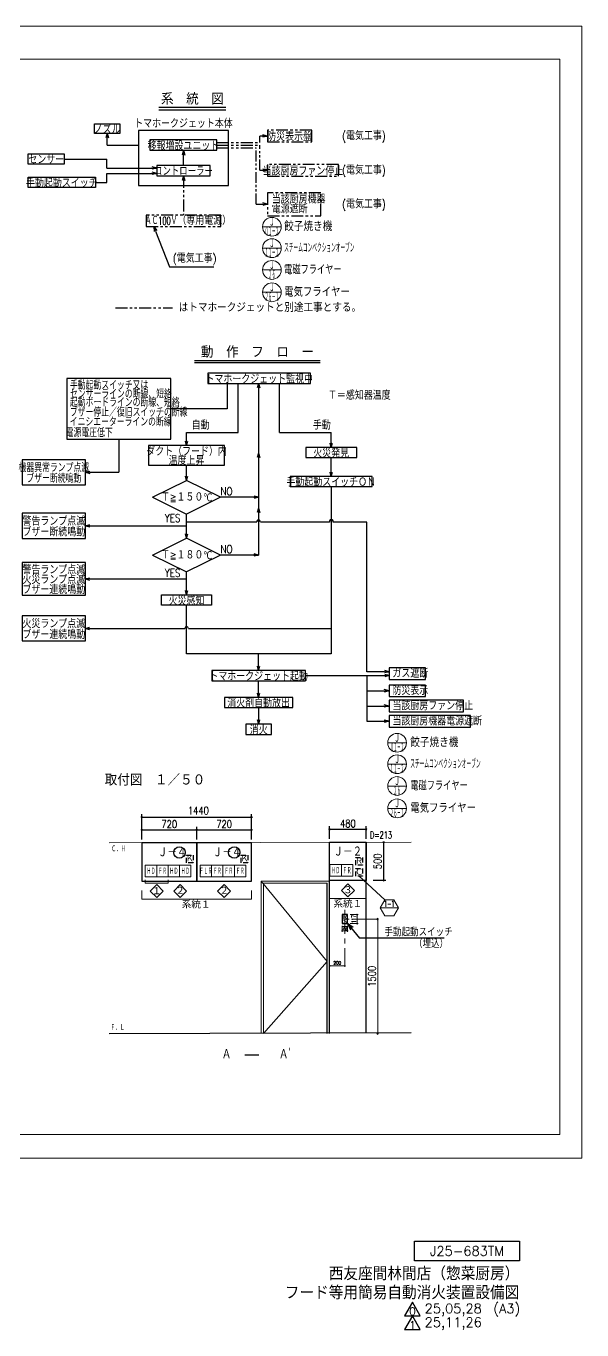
# Model space of a CAD drawing. Header units: millimetres. Extents: x 0 to 21000, y -2252 to 14850.
# Drawn here: x 13701 to 21000, y -2252 to 14850 of the extents above; entities that cross this region are included whole.
import ezdxf
from ezdxf.enums import TextEntityAlignment as Align

# ---------------------------------------------------------------- set-up
doc = ezdxf.new("R2010")
doc.units = ezdxf.units.MM
doc.header["$LTSCALE"] = 250
for name, pattern in [('CENTER', [2, 1.25, -0.25, 0.25, -0.25]), ('DASHED', [0.75, 0.5, -0.25]), ('HIDDEN', [0.375, 0.25, -0.125]), ('PHANTOM', [2.5, 1.25, -0.25, 0.25, -0.25, 0.25, -0.25]), ('PHANTOM2', [1.25, 0.625, -0.125, 0.125, -0.125, 0.125, -0.125])]:
    doc.linetypes.add(name, pattern=pattern)
doc.layers.get('0').update_dxf_attribs({"lineweight": 0})
doc.layers.get('DEFPOINTS').update_dxf_attribs({"lineweight": 0})
doc.layers.add('91引出線､表', color=7, linetype='Continuous')
doc.layers.add('92設備記述', color=3, linetype='Continuous')
doc.layers.add('secom', color=2, linetype='Continuous', lineweight=25)
doc.layers.add('センサー番号', color=3, linetype='Continuous', lineweight=0)
doc.styles.add('BIGFONT', font='simplex', dxfattribs={"bigfont": 'bigfont'})
doc.styles.add('eqsp1', font='simplex.shx', dxfattribs={"bigfont": 'extfont.shx'})
doc.styles.add('SIMPLEX', font='simplex', dxfattribs={"width": 0.8, "bigfont": 'bigfont'})

# ---------------------------------------------------------------- blocks, each defined once
blk = doc.blocks.new('ADARROW')
at = {"color": 0, "linetype": 'ByBlock'}
for p, q in [((-1, 0), (0, 0)), ((0, 0), (-0.97, 0.26)), ((0, 0), (-0.97, -0.26))]:
    blk.add_line(p, q, dxfattribs=at)
blk = doc.blocks.new('A$C4E1F1A7F')
at = {"layer": 'secom', "color": 2, "linetype": 'Continuous', "lineweight": 25}
for p, q in [((0, 23), (16, 39)), ((0, 16), (23, 39)), ((2, 10), (29, 37)), ((6, 6), (33, 33)), ((10, 2), (37, 29)), ((16, 0), (39, 23)), ((23, 0), (39, 16))]:
    blk.add_line(p, q, dxfattribs=at)
blk.add_circle((20, 20), 19.5, dxfattribs=at)
blk = doc.blocks.new('ADTEN-1')
at = {"color": 2, "linetype": 'ByBlock', "lineweight": 25}
blk.add_circle((0, 0), 0.259, dxfattribs=at)

msp = doc.modelspace()

# ---------------------------------------------------------------- linework, layer by layer
at = {"layer": '91引出線､表', "linetype": 'Continuous', "lineweight": 25}
for p, q in [((15446, 13785), (16326, 13785)), ((15446, 13750), (16326, 13750)), ((15402, 12161), (15587, 11694)), ((15587, 11694), (16169, 11694)), ((15911, 10465), (17561, 10465)), ((15911, 10436), (17561, 10436)), ((18075, 3700), (18410, 3389)), ((17923, 3078), (18081, 2888)), ((19189, 2888), (18081, 2888))]:
    msp.add_line(p, q, dxfattribs=at)
msp.add_lwpolyline([(17997, 3026), (17923, 3078), (17961, 2996)], dxfattribs=at)
at = {"layer": 'DEFPOINTS', "color": 7, "linetype": 'Continuous', "lineweight": 0}
for points in [[(0, 0), (21000, 0), (21000, 14850), (0, 14850)], [(495, 309), (20709, 309), (20709, 14416), (495, 14416)]]:
    msp.add_lwpolyline(points, close=True, dxfattribs=at)
at = {"layer": 'secom', "color": 3, "linetype": 'Continuous', "lineweight": 25}
for p, q in [((14766, 13288), (14766, 13445)), ((14766, 13288), (15178, 13288)), ((15768, 13021), (15768, 13221)), ((14203, 13106), (14763, 13106)), ((14763, 12988), (14763, 13106)), ((14763, 12988), (15418, 12988)), ((14763, 12918), (15418, 12918)), ((14763, 12799), (14763, 12918)), ((14612, 12799), (14763, 12799)), ((16340, 10161), (16340, 9831)), ((16488, 9519), (16488, 10161)), ((16753, 10161), (16753, 7911)), ((17029, 9519), (17029, 10161)), ((16340, 9831), (15604, 9831)), ((14921, 9433), (14921, 8997)), ((15809, 9519), (16488, 9519)), ((17029, 9519), (17708, 9519)), ((17708, 9371), (17708, 9519)), ((15809, 8928), (15809, 9089)), ((17708, 8942), (17708, 9190)), ((14540, 8997), (14921, 8997)), ((17709, 8810), (17709, 6615)), ((16694, 8670), (16254, 8670)), ((15809, 8189), (15809, 8450)), ((14540, 8295), (15809, 8295)), ((16730, 8345), (15809, 8345)), ((17687, 8345), (16779, 8345)), ((18176, 8345), (17733, 8345)), ((18176, 6381), (18176, 8345)), ((16753, 7911), (16254, 7911)), ((14537, 7599), (15809, 7599)), ((15809, 7446), (15809, 7691)), ((15809, 6615), (15809, 7254)), ((14537, 6950), (15785, 6950)), ((15834, 6950), (17709, 6950)), ((17709, 6615), (15809, 6615)), ((16755, 6450), (16755, 6615)), ((17370, 6331), (18437, 6331)), ((18408, 6381), (18176, 6381)), ((18176, 6331), (18176, 5731)), ((16755, 6097), (16755, 6263)), ((18176, 6131), (18467, 6131)), ((16756, 5744), (16756, 5910)), ((18176, 5931), (18467, 5931)), ((18176, 5731), (18467, 5731))]:
    msp.add_line(p, q, dxfattribs=at)
at = {"layer": 'secom', "color": 2, "linetype": 'PHANTOM2', "lineweight": 25}
for p, q in [((16772, 13323), (16772, 13408)), ((16208, 13323), (16772, 13323)), ((16208, 13288), (16772, 13288)), ((16208, 13253), (16722, 13253)), ((15768, 12886), (15768, 12371)), ((16772, 12958), (16872, 12958)), ((16722, 12513), (16872, 12513)), ((14876, 11155), (15626, 11155))]:
    msp.add_line(p, q, dxfattribs=at)
at = {"layer": 'secom', "color": 2, "linetype": 'Continuous', "lineweight": 25}
for p, q in [((16872, 13408), (16772, 13408)), ((15363, 8670), (15809, 8889)), ((16254, 8670), (15809, 8889)), ((15363, 8670), (15809, 8450)), ((16254, 8670), (15809, 8450)), ((15363, 7911), (15809, 8131)), ((16254, 7911), (15809, 8131)), ((15363, 7911), (15809, 7691)), ((16254, 7911), (15809, 7691)), ((16575, 1357), (16758, 1357))]:
    msp.add_line(p, q, dxfattribs=at)
at = {"layer": 'secom', "color": 2, "linetype": 'PHANTOM2', "lineweight": 25, "ltscale": 0.9}
for p, q in [((16722, 12513), (16722, 13253)), ((16772, 12958), (16772, 13288))]:
    msp.add_line(p, q, dxfattribs=at)
at = {"layer": 'secom', "color": 3, "linetype": 'Continuous', "lineweight": 0}
for p, q in [((16807, 12218), (17054, 12218)), ((16807, 11937), (17054, 11937)), ((16807, 11651), (17054, 11651)), ((16807, 11358), (17054, 11358)), ((18450, 5449), (18697, 5449)), ((18450, 5168), (18697, 5168)), ((18450, 4882), (18697, 4882)), ((18450, 4589), (18697, 4589)), ((15267, 3653), (15267, 3606)), ((15267, 3606), (15567, 3606)), ((15567, 3653), (15567, 3606)), ((15222, 3512), (15222, 3397)), ((16662, 3512), (16662, 3397)), ((17687, 3520), (17687, 3405)), ((18167, 3520), (18167, 3405)), ((18167, 3520), (18167, 3405)), ((15222, 3397), (15942, 3397)), ((15942, 3397), (16662, 3397)), ((17687, 3405), (18167, 3405))]:
    msp.add_line(p, q, dxfattribs=at)
at = {"layer": 'secom', "color": 3, "linetype": 'ByBlock', "lineweight": 25}
for p, q in [((16753, 10161), (16738, 10104)), ((16753, 10161), (16769, 10104)), ((16753, 9249), (16738, 9192)), ((16753, 9249), (16769, 9192)), ((16753, 8526), (16738, 8469)), ((16753, 8526), (16769, 8469))]:
    msp.add_line(p, q, dxfattribs=at)
at = {"layer": 'secom', "color": 3, "linetype": 'PHANTOM', "lineweight": 25}
msp.add_line((15809, 9409), (15809, 9519), dxfattribs=at)
at = {"layer": 'secom', "color": 7, "linetype": 'Continuous', "lineweight": 25}
for p, q in [((15222, 4347), (15222, 4515)), ((15222, 4475), (16662, 4475)), ((16662, 4347), (16662, 4515)), ((15222, 4180), (15222, 4347)), ((15222, 4307), (15942, 4307)), ((15942, 4180), (15942, 4347)), ((15942, 4307), (16662, 4307)), ((16662, 4180), (16662, 4347)), ((17687, 4188), (17687, 4355)), ((17687, 4315), (18167, 4315)), ((18167, 4188), (18167, 4355)), ((18167, 1644), (18167, 4144)), ((18397, 3644), (18397, 4144)), ((17657, 1636), (17657, 3606)), ((17687, 1636), (17687, 3636)), ((18427, 3644), (18258, 3644)), ((14794, 1636), (18758, 1647))]:
    msp.add_line(p, q, dxfattribs=at)
at = {"layer": 'secom', "color": 7, "linetype": 'Continuous', "lineweight": 20}
for p, q in [((14794, 4136), (18758, 4147)), ((17687, 3636), (16787, 3636)), ((16787, 3636), (16787, 1636)), ((17657, 2579), (16787, 3636)), ((16817, 3606), (17657, 3606)), ((16817, 1636), (16817, 3606)), ((17657, 2579), (16817, 1636))]:
    msp.add_line(p, q, dxfattribs=at)
at = {"layer": 'secom', "color": 8, "linetype": 'CENTER', "lineweight": 0}
for p, q in [((17887, 3256), (17887, 2600)), ((18318, 3136), (17818, 3136))]:
    msp.add_line(p, q, dxfattribs=at)
at = {"layer": 'secom', "color": 7, "linetype": 'Continuous', "lineweight": 0}
for p, q in [((17956, 3195), (18061, 3195)), ((18049, 3078), (18049, 3195)), ((18318, 3136), (18318, 1636)), ((17851, 3047), (17851, 2973)), ((17923, 2981), (17851, 2981)), ((17923, 3047), (17923, 2973)), ((17956, 3078), (18061, 3078)), ((17887, 2600), (17887, 2524)), ((17887, 2524), (17687, 2524))]:
    msp.add_line(p, q, dxfattribs=at)
at = {"layer": 'secom', "color": 2, "linetype": 'Continuous', "lineweight": 25}
for points in [[(14599, 13568), (14932, 13568), (14932, 13442), (14599, 13442)], [(15178, 12761), (16358, 12761), (16358, 13481), (15178, 13481)], [(15328, 13221), (16208, 13221), (16208, 13356), (15328, 13356)], [(13730, 13173), (14203, 13173), (14203, 13039), (13730, 13039)], [(15418, 12886), (16118, 12886), (16118, 13021), (15418, 13021)], [(13730, 12867), (14612, 12867), (14612, 12732), (13730, 12732)], [(16088, 10161), (17438, 10161), (17438, 10296), (16088, 10296)], [(14238, 9433), (15604, 9433), (15604, 10229), (14238, 10229)], [(15311, 9089), (16307, 9089), (16307, 9350), (15311, 9350)], [(17374, 9190), (18043, 9190), (18043, 9324), (17374, 9324)], [(14481, 8832), (14481, 9162), (13651, 9162), (13651, 8832)], [(17171, 8810), (18246, 8810), (18246, 8942), (17171, 8942)], [(14481, 8130), (14481, 8460), (13651, 8460), (13651, 8130)], [(14481, 7384), (14481, 7814), (13651, 7814), (13651, 7384)], [(15481, 7388), (16136, 7388), (16136, 7254), (15481, 7254)], [(14481, 6785), (14481, 7115), (13651, 7115), (13651, 6785)], [(16140, 6263), (17370, 6263), (17370, 6398), (16140, 6398)], [(18467, 6281), (18947, 6281), (18947, 6431), (18467, 6431)], [(18467, 6056), (18947, 6056), (18947, 6206), (18467, 6206)], [(16305, 5910), (17205, 5910), (17205, 6045), (16305, 6045)], [(18467, 5856), (19447, 5856), (19447, 6006), (18467, 6006)], [(16585, 5557), (16926, 5557), (16926, 5692), (16585, 5692)], [(18467, 5656), (19537, 5656), (19537, 5806), (18467, 5806)]]:
    msp.add_lwpolyline(points, close=True, dxfattribs=at)
at = {"layer": 'secom', "color": 2, "linetype": 'PHANTOM2', "lineweight": 25}
for points in [[(16872, 13333), (17452, 13333), (17452, 13483), (16872, 13483)], [(16872, 12883), (17802, 12883), (17802, 13033), (16872, 13033)], [(16872, 12363), (17572, 12363), (17572, 12663), (16872, 12663)], [(15278, 12221), (16258, 12221), (16258, 12371), (15278, 12371)]]:
    msp.add_lwpolyline(points, close=True, dxfattribs=at)
at = {"layer": 'secom', "color": 4, "linetype": 'Continuous', "lineweight": 25}
for points in [[(15222, 4136), (15222, 3636), (15942, 3636), (15942, 4136)], [(15942, 4136), (15942, 3636), (16662, 3636), (16662, 4136)], [(17687, 4144), (18167, 4144), (18167, 3644), (17687, 3644)], [(17851, 3078), (17923, 3078), (17923, 3195), (17851, 3195)]]:
    msp.add_lwpolyline(points, close=True, dxfattribs=at)
at = {"layer": 'secom', "color": 2, "linetype": 'HIDDEN', "lineweight": 25}
for points in [[(15806, 3974), (15894, 3974), (15894, 3876), (15806, 3876)], [(16526, 3974), (16614, 3974), (16614, 3876), (16526, 3876)], [(18031, 3943), (18119, 3943), (18119, 3845), (18031, 3845)], [(18031, 3799), (18119, 3799), (18119, 3700), (18031, 3700)]]:
    msp.add_lwpolyline(points, close=True, dxfattribs=at)
at = {"layer": 'secom', "color": 3, "linetype": 'Continuous', "lineweight": 0}
for points in [[(15267, 3843), (15267, 3693), (15417, 3693), (15417, 3843)], [(15417, 3843), (15417, 3693), (15567, 3693), (15567, 3843)], [(15567, 3843), (15567, 3693), (15717, 3693), (15717, 3843)], [(15717, 3843), (15717, 3693), (15867, 3693), (15867, 3843)], [(15987, 3843), (15987, 3693), (16137, 3693), (16137, 3843)], [(16137, 3843), (16137, 3693), (16287, 3693), (16287, 3843)], [(16287, 3843), (16287, 3693), (16437, 3693), (16437, 3843)], [(16437, 3843), (16437, 3693), (16587, 3693), (16587, 3843)], [(17691, 3851), (17691, 3701), (17841, 3701), (17841, 3851)], [(17841, 3851), (17841, 3701), (17991, 3701), (17991, 3851)], [(17927, 3428), (18012, 3512), (17927, 3597), (17842, 3512)], [(15417, 3420), (15502, 3505), (15417, 3590), (15332, 3505)], [(15725, 3420), (15810, 3505), (15725, 3590), (15640, 3505)], [(16302, 3420), (16387, 3505), (16302, 3590), (16217, 3505)]]:
    msp.add_lwpolyline(points, close=True, dxfattribs=at)
at = {"layer": 'secom', "linetype": 'Continuous'}
msp.add_lwpolyline([(18801, -1087), (20181, -1087), (20181, -1348), (18801, -1348)], close=True, dxfattribs=at)
at = {"layer": 'secom', "color": 2, "linetype": 'Continuous', "lineweight": 25, "elevation": 276}
for points in [[(18878, -2067), (18774, -1887), (18670, -2067)], [(18878, -2247), (18774, -2067), (18670, -2247)]]:
    msp.add_lwpolyline(points, close=True, dxfattribs=at)
at = {"layer": 'secom', "color": 3, "linetype": 'Continuous', "lineweight": 0}
for centre in [(16930, 12218), (16930, 11937), (16930, 11651), (16930, 11358), (18573, 5449), (18573, 5168), (18573, 4882), (18573, 4589)]:
    msp.add_circle(centre, 123, dxfattribs=at)
at = {"layer": 'secom', "color": 2, "linetype": 'Continuous', "lineweight": 25}
for centre in [(15715, 4010), (16435, 4010)]:
    msp.add_circle(centre, 75, dxfattribs=at)
at = {"layer": 'secom', "color": 3, "linetype": 'Continuous', "lineweight": 25}
for centre, start, end in [((16755, 8347), 355.7133, 184.2867), ((17710, 8353), 340.5572, 199.4428), ((15809, 6950), 0, 180)]:
    msp.add_arc(centre, 24.3, start, end, dxfattribs=at)
at = {"layer": 'センサー番号', "linetype": 'Continuous', "lineweight": 0}
msp.add_line((18592, 3284), (18350, 3284), dxfattribs=at)
msp.add_lwpolyline([(18531, 3180), (18410, 3180), (18350, 3284), (18410, 3389), (18531, 3389), (18592, 3284), (18531, 3180)], dxfattribs=at)

# ---------------------------------------------------------------- block references
at = {"layer": '91引出線､表', "linetype": 'Continuous', "lineweight": 25, "xscale": 64.6800000000013, "yscale": 64.6800000000013, "zscale": 64.6800000000013, "rotation": 111.6149200906263}
msp.add_blockref('ADARROW', (15378, 12221), dxfattribs=at)
at = {"layer": 'secom', "color": 3, "linetype": 'ByBlock', "lineweight": 25}
for p, xscale, yscale, zscale, rotation in [((14766, 13445), 64.68000000000245, 64.68000000000245, 64.68000000000245, 90), ((15768, 13221), 64.68000000000245, 64.68000000000245, 64.68000000000245, 90), ((15809, 9350), 58.85880000000498, 58.85880000000498, 58.85880000000498, 270), ((17708, 9324), 58.85880000000498, 58.85880000000498, 58.85880000000498, 270), ((17708, 8942), 58.85880000000498, 58.85880000000498, 58.85880000000498, 270), ((15809, 7388), 58.85880000000498, 58.85880000000498, 58.85880000000498, 270), ((16755, 6398), 58.85880000000498, 58.85880000000498, 58.85880000000498, 270), ((16755, 6045), 58.85880000000498, 58.85880000000498, 58.85880000000498, 270), ((16756, 5692), 58.85880000000498, 58.85880000000498, 58.85880000000498, 270)]:
    msp.add_blockref('ADARROW', p, dxfattribs=dict(at, xscale=xscale, yscale=yscale, zscale=zscale, rotation=rotation))
at = {"layer": 'secom', "color": 2, "linetype": 'ByBlock', "lineweight": 25, "xscale": 64.67999999999847, "yscale": 64.67999999999847, "zscale": 64.67999999999847}
for p in [(16872, 13408), (16872, 12958), (16872, 12513)]:
    msp.add_blockref('ADARROW', p, dxfattribs=at)
at = {"layer": 'secom', "color": 3, "linetype": 'ByBlock', "lineweight": 25}
for p, xscale, yscale, zscale in [((15418, 12988), 64.67999999999847, 64.67999999999847, 64.67999999999847), ((15418, 12918), 64.67999999999847, 64.67999999999847, 64.67999999999847), ((18467, 6331), 58.85880000000498, 58.85880000000498, 58.85880000000498), ((18467, 6131), 64.74468000000229, 64.74468000000229, 64.74468000000229), ((18467, 5931), 64.74468000000229, 64.74468000000229, 64.74468000000229), ((18467, 5731), 64.74468000000229, 64.74468000000229, 64.74468000000229)]:
    msp.add_blockref('ADARROW', p, dxfattribs=dict(at, xscale=xscale, yscale=yscale, zscale=zscale))
at = {"layer": 'secom', "color": 2, "linetype": 'PHANTOM2', "lineweight": 25, "xscale": 64.68000000000245, "yscale": 64.68000000000245, "zscale": 64.68000000000245, "rotation": 90}
msp.add_blockref('ADARROW', (15768, 12886), dxfattribs=at)
at = {"layer": 'secom', "color": 3, "linetype": 'Continuous', "lineweight": 25}
for p, xscale, yscale, zscale, rotation in [((14481, 8997), 58.85880000000498, 58.85880000000498, 58.85880000000498, 180), ((15809, 8889), 58.85880000000498, 58.85880000000498, 58.85880000000498, 270), ((14481, 8295), 58.85880000000498, 58.85880000000498, 58.85880000000498, 180), ((15809, 8131), 58.85880000000498, 58.85880000000498, 58.85880000000498, 270), ((14481, 7599), 56.50444800000286, 56.50444800000286, 56.50444800000286, 180), ((14481, 6950), 56.50444800000286, 56.50444800000286, 56.50444800000286, 180)]:
    msp.add_blockref('ADARROW', p, dxfattribs=dict(at, xscale=xscale, yscale=yscale, zscale=zscale, rotation=rotation))
for p, xscale, yscale, zscale in [((16753, 8670), 58.85880000000498, 58.85880000000498, 58.85880000000498), ((16753, 7911), 58.85880000000498, 58.85880000000498, 58.85880000000498), ((18467, 6381), 58.85879999999701, 58.85879999999701, 58.85879999999701)]:
    msp.add_blockref('ADARROW', p, dxfattribs=dict(at, xscale=xscale, yscale=yscale, zscale=zscale))
at = {"layer": 'secom', "color": 7, "linetype": 'Continuous', "lineweight": 25, "yscale": 0.3645, "zscale": 0.3645}
for p, xscale in [((15215, 4468), 0.3645), ((16655, 4468), 0.3645), ((15215, 4300), 0.3645), ((15935, 4300), 0.3645), ((16655, 4300), 0.3645), ((17680, 4308), 0.3645), ((18160, 4308), 0.3645), ((18390, 4137), 0.3645), ((18390, 3637), 0.3645), ((18325, 3129), -0.3645), ((18325, 1629), -0.3645)]:
    msp.add_blockref('A$C4E1F1A7F', p, dxfattribs=dict(at, xscale=xscale))
at = {"layer": 'secom', "color": 7, "linetype": 'Continuous', "lineweight": 0}
for p, xscale, yscale, zscale in [((18049, 3195), -19.03846152780257, 19.03846152780488, 19.03846152780391), ((18049, 3078), -19.03846152780257, 19.03846152780488, 19.03846152780391), ((17687, 2524), -19.80000000000253, 19.80000000000253, 19.80000000000253), ((17887, 2524), -19.80000000000253, 19.80000000000253, 19.80000000000253)]:
    msp.add_blockref('ADTEN-1', p, dxfattribs=dict(at, xscale=xscale, yscale=yscale, zscale=zscale))
at = {"layer": 'secom', "color": 7, "linetype": 'Continuous', "lineweight": 0, "xscale": -19.30500000000386, "yscale": 19.30500000000386, "zscale": 19.30500000000386, "rotation": 180}
for p in [(17851, 2981), (17923, 2981)]:
    msp.add_blockref('ADTEN-1', p, dxfattribs=at)

# ---------------------------------------------------------------- texts
at = {"layer": '92設備記述', "linetype": 'Continuous', "lineweight": 13, "style": 'SIMPLEX'}
for s, p in [('系\u3000統\u3000図', (15886, 13820)), ('動\u3000作\u3000フ\u3000ロ\u3000ー', (16740, 10500))]:
    msp.add_text(s, height=150, dxfattribs=at).set_placement(p, align=Align.CENTER)
at = {"layer": '92設備記述', "linetype": 'Continuous', "lineweight": 13}
for s, height, style, width, p in [('ノズル', 105, 'SIMPLEX', 0.8, (14766, 13505)), ('移報増設ユニット', 105, 'SIMPLEX', 0.8, (15768, 13288)), ('防災表示盤', 105, 'SIMPLEX', 0.8, (17162, 13408)), ('センサー', 105, 'SIMPLEX', 0.8, (13967, 13106)), ('当該厨房ファン停止', 105, 'SIMPLEX', 0.8, (17337, 12958)), ('手動起動スイッチ', 105, 'SIMPLEX', 0.8, (14171, 12799)), ('Ｊ', 110, 'BIGFONT', 0.5, (16930, 12283)), ('０１－２', 110, 'BIGFONT', 0.3, (16930, 12159)), ('Ｊ', 110, 'BIGFONT', 0.5, (16930, 12002)), ('１１－２', 110, 'BIGFONT', 0.3, (16930, 11878)), ('２６', 110, 'BIGFONT', 0.3, (16930, 11592)), ('Ｊ', 110, 'BIGFONT', 0.5, (16930, 11716)), ('Ｊ', 110, 'BIGFONT', 0.5, (16930, 11423)), ('２６－１', 110, 'BIGFONT', 0.3, (16930, 11299)), ('トマホークジェット監視中', 105, 'SIMPLEX', 0.8, (16763, 10229)), ('電源電圧低下', 105, 'SIMPLEX', 0.7, (14530, 9525)), ('ダクト（フード）内', 105, 'SIMPLEX', 0.8, (15809, 9280)), ('火災発見', 105, 'SIMPLEX', 0.8, (17708, 9257)), ('機器異常ランプ点滅', 105, 'SIMPLEX', 0.7, (14066, 9067)), ('温度上昇', 105, 'SIMPLEX', 0.8, (15809, 9160)), ('ブザー断続鳴動', 105, 'SIMPLEX', 0.7, (14066, 8927)), ('手動起動スイッチＯＮ', 105, 'SIMPLEX', 0.8, (17708, 8876)), ('警告ランプ点滅', 105, 'SIMPLEX', 0.8, (14066, 8365)), ('ブザー断続鳴動', 105, 'SIMPLEX', 0.8, (14066, 8225)), ('警告ランプ点滅', 105, 'SIMPLEX', 0.8, (14066, 7729)), ('火災ランプ点滅', 105, 'SIMPLEX', 0.8, (14066, 7599)), ('ブザー連続鳴動', 105, 'SIMPLEX', 0.8, (14066, 7469)), ('火災感知', 105, 'SIMPLEX', 0.8, (15809, 7321)), ('火災ランプ点滅', 105, 'SIMPLEX', 0.8, (14066, 7020)), ('ブザー連続鳴動', 105, 'SIMPLEX', 0.8, (14066, 6880)), ('トマホークジェット起動', 105, 'SIMPLEX', 0.8, (16755, 6330)), ('消火剤自動放出', 105, 'SIMPLEX', 0.8, (16755, 5977)), ('消火', 105, 'SIMPLEX', 0.8, (16756, 5625)), ('Ｊ', 110, 'BIGFONT', 0.5, (18573, 5514)), ('０１－２', 110, 'BIGFONT', 0.3, (18573, 5390)), ('１１－２', 110, 'BIGFONT', 0.3, (18573, 5109)), ('Ｊ', 110, 'BIGFONT', 0.5, (18573, 5233)), ('Ｊ', 110, 'BIGFONT', 0.5, (18573, 4947)), ('２６', 110, 'BIGFONT', 0.3, (18573, 4823)), ('Ｊ', 110, 'BIGFONT', 0.5, (18573, 4654)), ('２６－１', 110, 'BIGFONT', 0.3, (18573, 4530)), ('Ｊ－２', 120, 'SIMPLEX', 0.8, (17927, 4024, -207)), ('ＨＤ', 80, 'SIMPLEX', 0.5, (15342, 3768, -368)), ('ＦＲ', 80, 'SIMPLEX', 0.5, (15492, 3768, -368)), ('ＨＤ', 80, 'SIMPLEX', 0.5, (15642, 3768, -368)), ('ＨＤ', 80, 'SIMPLEX', 0.5, (15792, 3768, -368)), ('ＦＬＲ', 80, 'SIMPLEX', 0.5, (16062, 3768, -368)), ('ＦＲ', 80, 'SIMPLEX', 0.5, (16212, 3768, -368)), ('ＦＲ', 80, 'SIMPLEX', 0.5, (16362, 3768, -368)), ('ＦＲ', 80, 'SIMPLEX', 0.5, (16512, 3768, -368)), ('ＨＤ', 80, 'SIMPLEX', 0.5, (17766, 3776, -368)), ('ＦＲ', 80, 'SIMPLEX', 0.5, (17916, 3776, -368))]:
    msp.add_text(s, height=height, dxfattribs=dict(at, style=style, width=width)).set_placement(p, align=Align.MIDDLE)
at = {"layer": '92設備記述', "linetype": 'Continuous', "lineweight": 13, "style": 'SIMPLEX', "width": 0.8}
msp.add_text('トマホークジェット本体', height=105, dxfattribs=at).set_placement((15768, 13516), align=Align.CENTER)
at = {"layer": '92設備記述', "linetype": 'DASHED', "lineweight": 13, "style": 'SIMPLEX', "width": 0.8}
for p in [(17852, 13408), (17852, 12958), (17852, 12513)]:
    msp.add_text('(電気工事)', height=105, dxfattribs=at).set_placement(p, align=Align.MIDDLE_LEFT)
at = {"layer": '92設備記述', "linetype": 'PHANTOM2', "lineweight": 13, "style": 'SIMPLEX', "width": 0.75}
msp.add_text('コントローラー', height=105, dxfattribs=at).set_placement((15768, 12953), align=Align.MIDDLE)
at = {"layer": '92設備記述', "linetype": 'Continuous', "lineweight": 13}
for s, height, style, width, p in [('電源遮断\u3000\u3000', 105, 'SIMPLEX', 0.8, (16928, 12448)), ('当該厨房機器', 105, 'SIMPLEX', 0.8, (16928, 12578)), ('（専用電源）', 105, 'SIMPLEX', 0.8, (15688, 12296)), ('スチームコンベクションオーブン', 110, 'BIGFONT', 0.4, (17090, 11937)), ('電磁フライヤー', 110, 'BIGFONT', 0.7, (17090, 11651)), ('電気フライヤー', 110, 'BIGFONT', 0.8, (17090, 11358)), ('ガス遮断', 105, 'SIMPLEX', 0.8, (18512, 6356)), ('防災表示', 105, 'SIMPLEX', 0.8, (18512, 6131)), ('当該厨房ファン停止', 105, 'SIMPLEX', 0.8, (18512, 5931)), ('当該厨房機器電源遮断', 105, 'SIMPLEX', 0.8, (18512, 5731)), ('スチームコンベクションオーブン', 110, 'BIGFONT', 0.4, (18746, 5168)), ('電磁フライヤー', 110, 'BIGFONT', 0.7, (18746, 4882)), ('電気フライヤー', 110, 'BIGFONT', 0.8, (18746, 4589))]:
    msp.add_text(s, height=height, dxfattribs=dict(at, style=style, width=width)).set_placement(p, align=Align.MIDDLE_LEFT)
at = {"layer": '92設備記述', "linetype": 'Continuous', "lineweight": 13, "style": 'SIMPLEX', "width": 0.6}
msp.add_text('ＡＣ100Ｖ', height=105, dxfattribs=at).set_placement((15688, 12296), align=Align.MIDDLE_RIGHT)
at = {"layer": '92設備記述', "linetype": 'Continuous', "lineweight": 13, "style": 'eqsp1'}
for p in [(17090, 12218), (18746, 5449)]:
    msp.add_text('餃子焼き機', height=110, dxfattribs=at).set_placement(p, align=Align.MIDDLE_LEFT)
at = {"layer": '92設備記述', "linetype": 'DASHED', "lineweight": 13, "style": 'SIMPLEX', "width": 0.8}
msp.add_text('(電気工事)', height=105, dxfattribs=at).set_placement((15630, 11749))
at = {"layer": '92設備記述', "linetype": 'PHANTOM2', "lineweight": 13, "style": 'SIMPLEX'}
msp.add_text('はトマホークジェットと別途工事とする。', height=105, dxfattribs=at).set_placement((15706, 11155), align=Align.MIDDLE_LEFT)
at = {"layer": '92設備記述', "linetype": 'Continuous', "lineweight": 13, "style": 'SIMPLEX'}
for s, height, width, p in [('手動起動スイッチ又は', 105, 0.7, (14278, 10083)), ('起動ボードラインの断線、短絡', 105, 0.7, (14278, 9857)), ('センサーラインの断線、短絡', 105, 0.7, (14278, 9968)), ('Ｔ＝感知器温度', 105, 0.8, (17665, 9951)), ('ブザー停止／復旧スイッチの断線', 105, 0.7, (14277, 9729)), ('イニシエーターラインの断線', 105, 0.7, (14275, 9601)), ('自動', 105, 0.8, (15876, 9559)), ('手動', 105, 0.8, (17467, 9559)), ('NO', 105, 0.8, (16254, 8695)), ('YES', 105, 0.8, (15523, 8345)), ('NO', 105, 0.8, (16254, 7936)), ('YES', 105, 0.8, (15523, 7624)), ('D=213', 90, 0.7, (18217, 4194)), ('Ｃ．Ｈ', 75, 0.6, (14821, 4019, -207)), ('Ｊ－４', 120, 0.8, (15433, 3949, -207)), ('Ｊ－４', 120, 0.8, (16153, 3949, -207)), ('手動起動スイッチ', 100, 0.8, (18407, 2913)), ('（埋込）', 100, 0.8, (18795, 2760)), ('Ｆ．Ｌ', 75, 0.6, (14809, 1675, -207)), ('Ａ\u3000\u3000\u3000\u3000\u3000Ａ’', 125, 0.8, (16271, 1299, -246))]:
    msp.add_text(s, height=height, dxfattribs=dict(at, width=width)).set_placement(p)
at = {"layer": '92設備記述', "linetype": 'PHANTOM', "lineweight": 13, "style": 'SIMPLEX', "width": 0.8}
for s, p in [('Ｔ≧１５０℃', (15809, 8670)), ('Ｔ≧１８０℃', (15809, 7911))]:
    msp.add_text(s, height=105, dxfattribs=at).set_placement(p, align=Align.MIDDLE)
at = {"layer": '92設備記述', "linetype": 'Continuous', "lineweight": 13, "style": 'SIMPLEX'}
msp.add_text('取付図\u3000１／５０', height=150, dxfattribs=at).set_placement((14734, 4888, -207))
at = {"layer": '92設備記述', "linetype": 'Continuous', "lineweight": 13}
for s, height, style, p in [('Ｋ', 80, 'SIMPLEX', (15850, 3925, -207)), ('Ｋ', 80, 'SIMPLEX', (16570, 3925, -207)), ('Ｃ', 80, 'SIMPLEX', (18075, 3750, -207)), ('Ｒ', 80, 'BIGFONT', (18075, 3894, -207)), ('２', 90, 'SIMPLEX', (15725, 3505)), ('２', 90, 'SIMPLEX', (16302, 3505)), ('３', 90, 'SIMPLEX', (17927, 3512)), ('系統１', 90, 'SIMPLEX', (15934, 3323)), ('系統１', 90, 'SIMPLEX', (17927, 3331))]:
    msp.add_text(s, height=height, dxfattribs=dict(at, style=style)).set_placement(p, align=Align.MIDDLE_CENTER)
at = {"layer": '92設備記述', "linetype": 'Continuous', "lineweight": 13, "style": 'SIMPLEX'}
for s, height, p in [('１', 90, (15417, 3505)), ('Ｓ', 60, (17887, 3107, 207)), ('Ｒ', 60, (17887, 3165))]:
    msp.add_text(s, height=height, dxfattribs=at).set_placement(p, align=Align.MIDDLE)
at = {"layer": 'secom', "color": 7, "linetype": 'Continuous', "lineweight": 13, "style": 'SIMPLEX', "width": 0.8}
for s, p in [('1440', (15964, 4510, -207)), ('720', (15582, 4332, -207)), ('720', (16302, 4332, -207)), ('480', (17927, 4340, -207))]:
    msp.add_text(s, height=100, dxfattribs=at).set_placement(p, align=Align.CENTER)
msp.add_text('500', height=100, rotation=90, dxfattribs=at).set_placement((18367, 3894), align=Align.CENTER)
at = {"layer": 'secom', "color": 7, "linetype": 'Continuous', "lineweight": 0, "style": 'SIMPLEX'}
for s, height, width, p in [('117', 60, 0.54, (18034, 3136)), ('1500', 100, 0.8, (18293, 2386))]:
    msp.add_text(s, height=height, rotation=90, dxfattribs=dict(at, width=width)).set_placement(p, align=Align.CENTER)
at = {"layer": 'secom', "color": 7, "linetype": 'Continuous', "lineweight": 0, "style": 'SIMPLEX', "width": 0.8}
for s, p in [('72', (17887, 2996)), ('200', (17787, 2539))]:
    msp.add_text(s, height=45, dxfattribs=at).set_placement(p, align=Align.CENTER)
at = {"layer": 'secom', "color": 2, "linetype": 'Continuous', "lineweight": 13, "style": 'SIMPLEX'}
msp.add_text('J25-683TM', height=125, dxfattribs=at).set_placement((19491, -1217, -345), align=Align.MIDDLE)
for s, height, p in [('西友座間林間店（惣菜厨房）', 175, (20178, -1601, -345)), ('フード等用簡易自動消火装置設備図', 175, (20178, -1851, -345)), (' (A3)', 125, (20190, -2034, -345))]:
    msp.add_text(s, height=height, dxfattribs=at).set_placement(p, align=Align.RIGHT)
for s, p in [('0', (18774, -2007)), ('1', (18774, -2187))]:
    msp.add_text(s, height=100, dxfattribs=at).set_placement(p, align=Align.MIDDLE_CENTER)
for s, p in [('25,05,28', (18935, -2034, -345)), ('25,11,26', (18935, -2214, -345))]:
    msp.add_text(s, height=125, dxfattribs=at).set_placement(p)
at = {"layer": 'センサー番号', "linetype": 'Continuous', "lineweight": 0, "style": 'SIMPLEX', "width": 0.5}
msp.add_text('1-1', height=80, dxfattribs=at).set_placement((18470, 3298), align=Align.CENTER)

doc.saveas('drawing.dxf')
